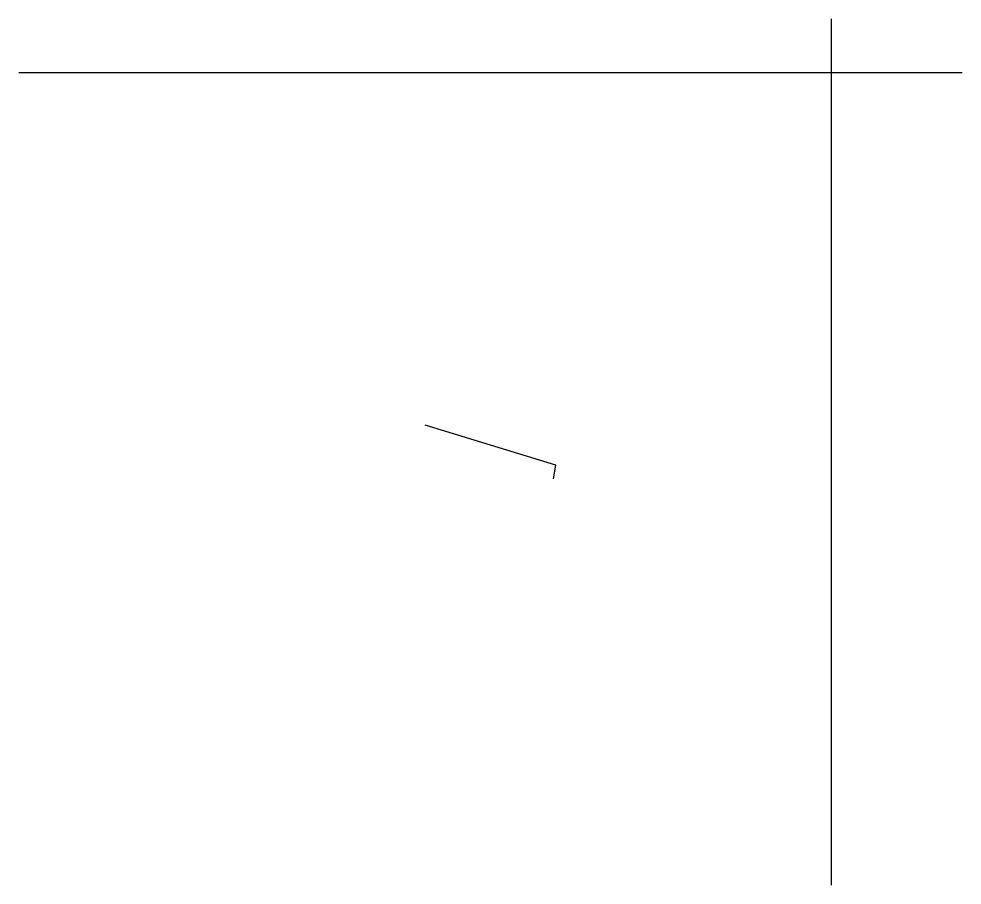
# Model space of a CAD drawing. Extents: x 0 to 116, y 0 to 107.
import ezdxf

# ---------------------------------------------------------------- set-up
doc = ezdxf.new("R2010")
doc.units = 0
doc.layers.add('CentreLine', color=5, linetype='CONTINUOUS')
doc.layers.add('Grid', color=7, linetype='CONTINUOUS')

msp = doc.modelspace()

# ---------------------------------------------------------------- linework, layer by layer
at = {"layer": 'CentreLine'}
for p, q in [((66.08, 51.69, 15.22), (50, 56.6, 11.65)), ((65.81, 50), (66.08, 51.69)), ((66.08, 51.69), (66.08, 51.69, 15.22))]:
    msp.add_line(p, q, dxfattribs=at)
at = {"layer": 'Grid'}
for p, q in [((100, 0), (100, 106.6)), ((0, 100), (116.08, 100))]:
    msp.add_line(p, q, dxfattribs=at)

doc.saveas('drawing.dxf')
